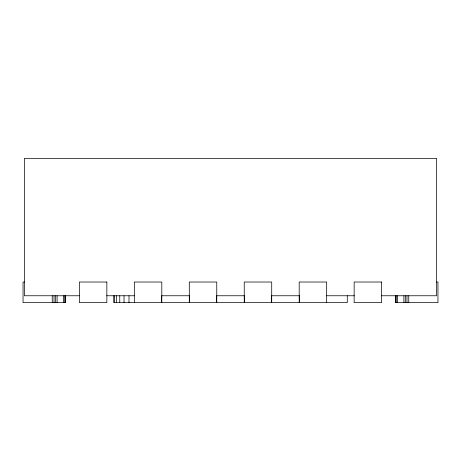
<?xml version="1.0" encoding="UTF-8"?>
<svg xmlns="http://www.w3.org/2000/svg" width="461" height="461" viewBox="0 0 461 461"><rect width="100%" height="100%" fill="white"/><g stroke="black" fill="none" stroke-linecap="round" stroke-linejoin="round"><path stroke-width="0.69" d="M24.421 282.017L23.05 282.017L23.05 302.629L65.641 302.629L65.641 295.76M436.579 282.017L437.95 282.017L437.95 302.629L395.359 302.629L395.359 295.76M79.609 295.76L24.421 295.76L24.421 158.371L436.579 158.371L436.579 295.76L381.391 295.76M106.681 295.76L134.33 295.76M189.661 295.76L161.632 295.76L161.632 302.629M216.244 295.76L244.416 295.76L244.416 302.629M299.592 295.76L271.541 295.76L271.541 302.629M326.67 295.76L354.319 295.76M408.751 295.76L408.751 302.629M406.977 295.76L406.977 302.629M405.317 295.76L405.317 302.629M403.899 295.76L403.899 302.629M397.37 295.76L397.37 302.629M396.281 295.76L396.281 302.629M395.596 295.76L395.596 302.629M395.538 295.76L395.538 302.629M347.277 295.76L347.277 302.629L113.723 302.629L113.723 295.76M326.67 302.629L326.67 282.017L299.195 282.017L299.195 302.629M299.368 295.76L299.368 302.629M271.713 302.629L271.713 282.017L244.238 282.017L244.238 302.629M216.762 302.629L216.762 282.017L189.287 282.017L189.287 302.629M216.584 295.76L216.584 302.629M189.459 295.76L189.459 302.629M161.805 302.629L161.805 282.017L134.33 282.017L134.33 302.629M128.999 295.76L128.999 302.629M124.026 295.76L124.026 302.629M119.762 295.76L119.762 302.629M116.483 295.76L116.483 302.629M114.426 295.76L114.426 302.629M65.462 295.76L65.404 302.629M64.719 295.76L64.719 302.629M63.63 295.76L63.63 302.629M57.101 295.76L57.101 302.629M55.683 295.76L55.683 302.629M54.023 295.76L54.023 302.629M52.249 295.76L52.249 302.629M106.854 282.017L79.378 282.017L79.378 302.629L106.854 302.629L106.854 282.017M381.622 282.017L354.146 282.017L354.146 302.629L381.622 302.629L381.622 282.017"/></g></svg>
